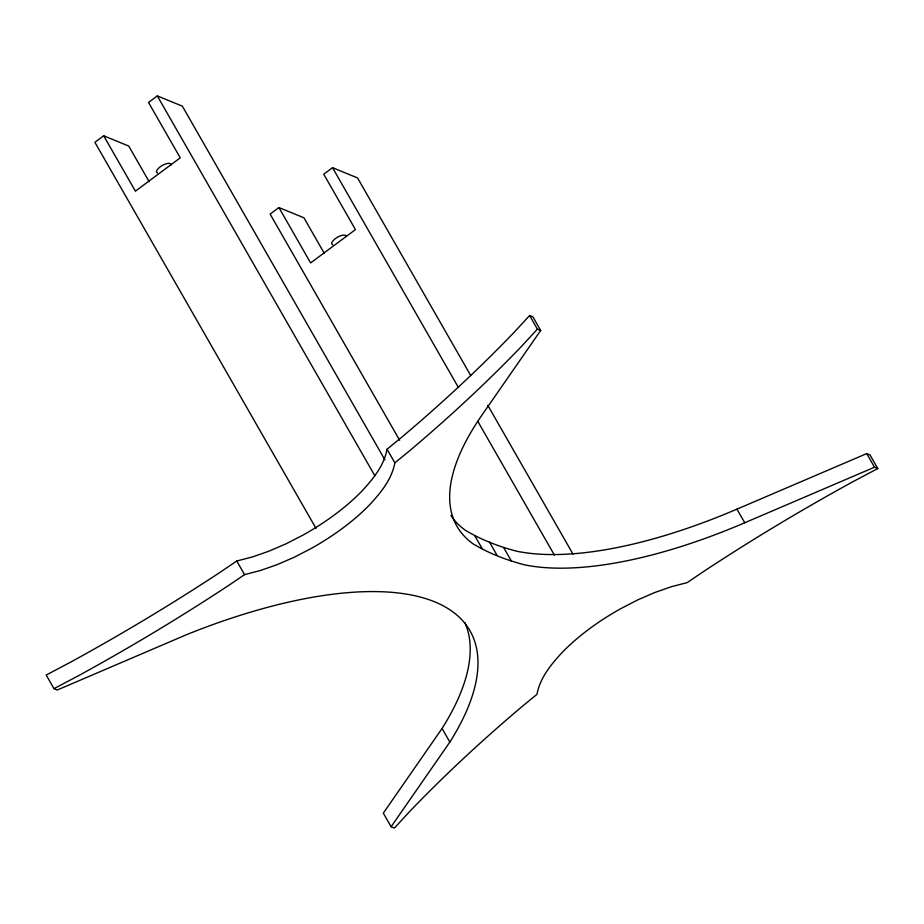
<?xml version="1.0" encoding="UTF-8"?>
<svg xmlns="http://www.w3.org/2000/svg" width="924" height="924" viewBox="0 0 924 924"><rect width="100%" height="100%" fill="white"/><g stroke="black" fill="none" stroke-linecap="round" stroke-linejoin="round"><path stroke-width="1.39" d="M877.8 468.549L874.531 467.209L744.744 522.765A336.613 132.063 -29.8 0 1 524.231 564.772C506.387 560.071 488.819 553.349 472.996 543.786A336.613 132.063 -29.8 0 1 481.935 415.13L540.679 330.469L532.882 316.851L529.614 315.523L514.171 332.27A844.501 331.323 -29.8 0 1 401.201 437.676L387.052 449.226C383.957 466.031 372.568 479.602 361.249 491.776A116.597 45.75 -29.8 0 1 303.06 535.054L286.14 543.762L269.138 551.108L252.529 556.918L236.752 561.007L220.824 571.829A844.501 331.323 -29.8 0 1 70.778 662.046L46.2 675.051L53.996 688.669L57.265 690.009L187.052 634.453A371.483 145.749 -29.8 0 1 449.861 742.087L391.118 826.749L394.386 828.089L409.829 811.33A844.501 331.323 -29.8 0 1 522.799 705.924L536.948 694.374C540.043 677.569 551.432 663.998 562.751 651.824A116.597 45.75 -29.8 0 1 620.94 608.558L637.86 599.838L654.862 592.492L671.471 586.682L687.248 582.594L703.176 571.771A844.501 331.323 -29.8 0 1 853.222 481.554L877.8 468.549L870.004 454.931L866.735 453.592L736.948 509.147A336.613 132.063 -29.8 0 1 516.435 551.154C498.59 546.454 481.011 539.731 465.199 530.168A336.613 132.063 -29.8 0 1 450.866 515.442M540.679 330.469L537.41 329.129L521.968 345.888A844.501 331.323 -29.8 0 1 408.997 451.293L394.848 462.843C391.753 479.648 380.365 493.22 369.046 505.393A116.597 45.75 -29.8 0 1 310.868 548.66L293.936 557.38L276.934 564.726L260.325 570.535L244.56 574.624L228.621 585.446A844.501 331.323 -29.8 0 1 78.575 675.663L53.996 688.669M465.015 622.799A371.483 145.749 -29.8 0 1 442.065 728.47L383.321 813.132L391.118 826.749M149.168 181.728L128.736 146.05L103.696 135.793L94.906 142.331L316.043 528.447M384.869 459.794L182.351 106.168L157.311 95.911L148.521 102.449L180.238 157.831L135.412 191.164L103.696 135.793M324.382 253.488L303.938 217.798L278.909 207.553L270.12 214.091L399.653 440.263M470.628 375.363L357.553 177.928L332.524 167.671L323.735 174.209L355.451 229.591L310.626 262.924L278.909 207.553M866.735 453.592L874.531 467.209M736.948 509.147L744.744 522.765M529.614 315.523L537.41 329.129M487.803 405.347L572.961 554.053M332.524 167.671L458.477 387.606M477.8 421.344L554.377 555.047M503.73 547.689L511.526 561.307M489.304 541.787L497.1 555.405M474.878 535.874L482.674 549.491M387.052 449.226L394.848 462.843M157.311 95.911L374.867 475.791M442.065 728.47L449.861 742.087M236.752 561.007L244.56 574.624M157.473 173.019A8.247 3.234 -29.8 0 1 161.989 165.615A8.247 3.234 -29.8 0 1 171.171 164.911M332.675 244.779A8.247 3.234 -29.8 0 1 336.29 237.942A8.247 3.234 -29.8 0 1 346.142 235.839"/></g></svg>
